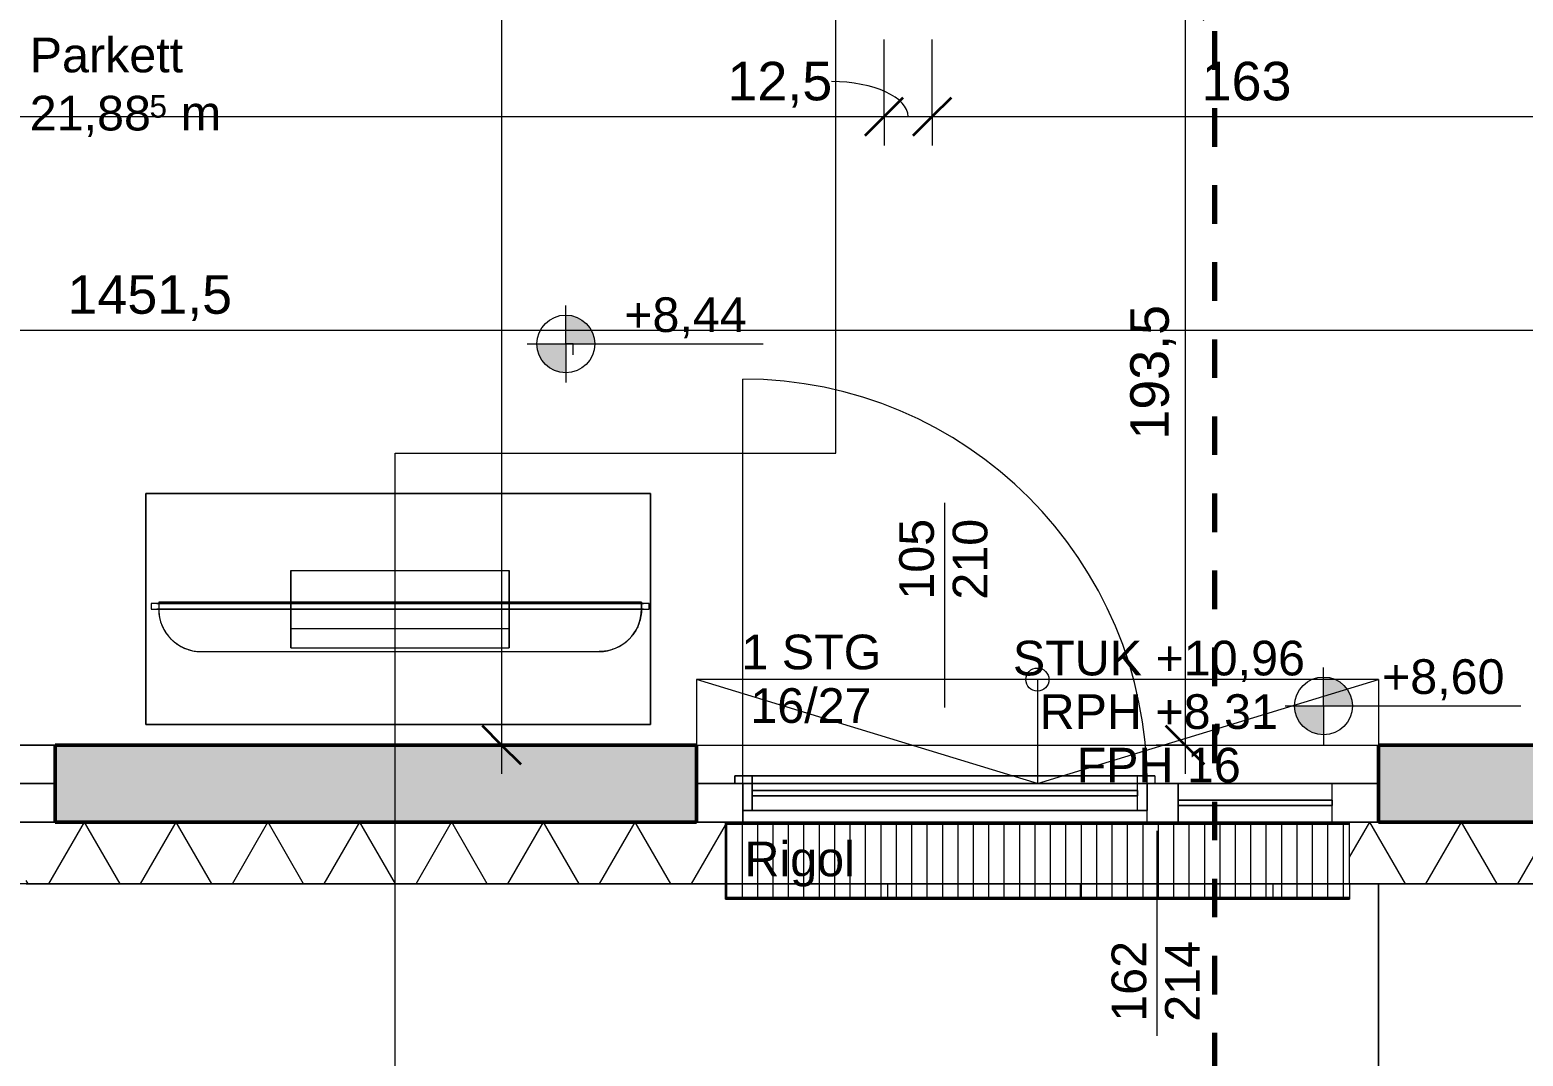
# Model space of a CAD drawing. Header units: metres. Extents: x 3.3 to 48.5, y 58.8 to 100.4.
# Drawn here: x 18.191 to 22.067, y 73.291 to 75.954 of the extents above; entities that cross this region are included whole.
import ezdxf

# ---------------------------------------------------------------- set-up
doc = ezdxf.new("R2010")
doc.units = ezdxf.units.M
doc.linetypes.add('Achse', pattern=[0.009, 0.005, -0.002, 0, -0.002])
doc.linetypes.add('Verdeckt', pattern=[0.003, 0.002, -0.001])
for name, color, linetype, lineweight in [('A-DETL-GENF_', 92, 'Continuous', 13), ('A-GLAZ-IDEN_', 152, 'Continuous', 9), ('A_2D', 7, 'Continuous', 13), ('A_Bemassung-50_', 4, 'Continuous', 9), ('A_Bemassung_', 4, 'Continuous', 9), ('A_Decken', 8, 'Continuous', 13), ('A_Moebel', 6, 'Continuous', 13), ('A_Raeume', 7, 'Continuous', 13), ('A_Raeume_', 7, 'Continuous', 5), ('A_Raeume_Beschriftung_', 7, 'Continuous', 9), ('A_Waende', 7, 'Continuous', 13), ('G-ANNO-DIMS_', 111, 'Continuous', 9), ('G-ANNO-SYMB_', 111, 'Continuous', 9), ('M-EQPM', 50, 'Continuous', 5), ('M-EQPM-IDEN_', 50, 'Continuous', 9), ('S-STRS', 31, 'Continuous', 13), ('S-STRS-ANNO_', 31, 'Continuous', 5), ('S-STRS-IDEN_', 31, 'Continuous', 9)]:
    doc.layers.add(name, color=color, linetype=linetype, lineweight=lineweight)
doc.styles.add('Arial_2', font='arial.ttf', dxfattribs={"height": 0.09})
doc.styles.add('Arial_4', font='arial.ttf', dxfattribs={"height": 0.05849})
doc.styles.add('Arial_5', font='arial.ttf', dxfattribs={"height": 0.1})
doc.dimstyles.new('WGA-Bemaßung', dxfattribs={"dimscale": 0.3048, "dimtxt": 0.102026, "dimasz": 0.328084, "dimexe": 0.246063, "dimexo": 0.0625, "dimgap": 0.04101, "dimtad": 1, "dimdec": 1, "dimlfac": 100, "dimrnd": 0.5, "dimdsep": 46, "dimtxsty": 'Arial_5', "dimblk1": 'OBLIQUE', "dimblk2": 'OBLIQUE', "dimsah": 1, "dimcen": 0.09, "dimdle": 0.246063, "dimazin": 2, "dimtfac": 1, "dimtdec": 4, "dimtix": 1, "dimtmove": 0, "dimatfit": 3, "dimfxl": 0.656168, "dimfxlon": 1, "dimtvp": 1, "dimtolj": 1, "dimtzin": 0, "dimarcsym": 2})
doc.dimstyles.new('WGA-Bemaßung_1', dxfattribs={"dimscale": 0.3048, "dimtxt": 0.102026, "dimasz": 0.328084, "dimexe": 0.246063, "dimexo": 0.0625, "dimgap": 0.04101, "dimtad": 1, "dimdec": 1, "dimlfac": 100, "dimrnd": 0.5, "dimdsep": 46, "dimtxsty": 'Arial_5', "dimblk1": 'OBLIQUE', "dimblk2": 'OBLIQUE', "dimsah": 1, "dimcen": 0.09, "dimdle": 0.246063, "dimazin": 2, "dimtfac": 1, "dimtdec": 4, "dimtix": 1, "dimtmove": 1, "dimatfit": 3, "dimfxl": 0.656168, "dimfxlon": 1, "dimtvp": 1, "dimtolj": 1, "dimtzin": 0, "dimarcsym": 2})
doc.dimstyles.new('WGA-Bemaßung_2', dxfattribs={"dimscale": 0.3048, "dimtxt": 0.102026, "dimasz": 0.328084, "dimexe": 0.246063, "dimexo": 0.0625, "dimgap": 0.04101, "dimtad": 1, "dimdec": 1, "dimlfac": 100, "dimrnd": 0.5, "dimdsep": 46, "dimtxsty": 'Arial_5', "dimblk1": 'OBLIQUE', "dimblk2": 'OBLIQUE', "dimsah": 1, "dimcen": 0.09, "dimdle": 0.246063, "dimazin": 2, "dimtfac": 1, "dimtdec": 4, "dimtix": 1, "dimtmove": 2, "dimatfit": 3, "dimfxl": 0.656168, "dimfxlon": 1, "dimtvp": 1, "dimtolj": 1, "dimtzin": 0, "dimarcsym": 2})
doc.dimstyles.new('WGA-Bemaßung_3', dxfattribs={"dimscale": 0.3048, "dimtxt": 0.102026, "dimasz": 0.328084, "dimexe": 0.246063, "dimexo": 0.0625, "dimgap": 0.04101, "dimtad": 1, "dimdec": 1, "dimlfac": 100, "dimrnd": 0.5, "dimdsep": 46, "dimtxsty": 'Arial_5', "dimblk1": 'OBLIQUE', "dimblk2": 'OBLIQUE', "dimsah": 1, "dimcen": 0.09, "dimdle": 0.246063, "dimazin": 2, "dimtfac": 1, "dimtdec": 4, "dimtix": 1, "dimtmove": 0, "dimatfit": 3, "dimfxl": 0.656168, "dimfxlon": 1, "dimtvp": 1, "dimtolj": 1, "dimtzin": 0, "dimarcsym": 2})

# ---------------------------------------------------------------- blocks, each defined once
blk = doc.blocks.new('Moeb_Schrank - Sideboard_50cm-4838226-263_PP_03DG_BT1')
at = {"layer": 'A_Moebel', "color": 8}
for p, q in [((1.3096, 0), (0, 0)), ((0, 0), (0, -0.6)), ((0, -0.6), (0, 0)), ((0, 0), (1.3096, 0)), ((1.3096, -0.6), (1.3096, 0)), ((1.3096, 0), (1.3096, -0.6)), ((0, -0.6), (1.3096, -0.6)), ((1.3096, -0.6), (0, -0.6))]:
    blk.add_line(p, q, dxfattribs=at)
blk = doc.blocks.new('Moeb_TV - 48 Zoll-V35-263_PP_03DG_BT1')
at = {"layer": 'A_Moebel', "lineweight": 5}
for p, q in [((-0.2872, 0.0695), (-0.2872, 0.1515)), ((-0.2872, 0.1515), (-0.2872, 0.0695)), ((-0.2872, 0.1515), (0.2793, 0.1515)), ((-0.2872, 0.1515), (0.2793, 0.1515)), ((0.2793, 0.0695), (0.2793, 0.1515)), ((0.2793, 0.1515), (0.2793, 0.0695)), ((-0.6505, 0.0665), (-0.6505, 0.0515)), ((-0.6355, 0.0665), (-0.6505, 0.0665)), ((-0.6355, 0.0665), (-0.6505, 0.0665)), ((-0.6505, 0.0515), (-0.6355, 0.0515)), ((-0.6505, 0.0515), (-0.6355, 0.0515)), ((-0.6305, 0.0665), (-0.6355, 0.0665)), ((-0.6355, 0.0665), (0.6276, 0.0665)), ((0.6276, 0.0515), (-0.6355, 0.0515)), ((-0.6355, 0.0515), (-0.6305, 0.0515)), ((-0.5705, 0.0695), (-0.6305, 0.0695)), ((-0.6305, 0.0695), (0.6226, 0.0695)), ((-0.6305, 0.0695), (-0.6305, 0.0665)), ((-0.6305, 0.0695), (-0.6305, 0.0665)), ((-0.6305, 0.0665), (-0.6305, 0.0515)), ((-0.6305, 0.0665), (-0.6305, 0.0515)), ((-0.5705, 0.0665), (-0.6305, 0.0665)), ((0.6226, 0.0665), (-0.6305, 0.0665)), ((-0.6305, 0.0665), (-0.5705, 0.0665)), ((-0.6305, 0.0665), (-0.6305, 0.0515)), ((-0.6305, 0.0665), (-0.6305, 0.0515)), ((0.6226, 0.0515), (-0.6305, 0.0515)), ((-0.6305, 0.0515), (0.6226, 0.0515)), ((-0.6305, 0.0515), (-0.2872, 0.0515)), ((0.6226, 0.0515), (-0.6305, 0.0515)), ((-0.6305, 0.0515), (0.6226, 0.0515)), ((-0.6305, 0.0515), (0.6226, 0.0515)), ((0.6226, 0.0515), (-0.6305, 0.0515)), ((0.5626, 0.0695), (-0.5705, 0.0695)), ((-0.5705, 0.0695), (0.5626, 0.0695)), ((0.5626, 0.0695), (-0.5705, 0.0695)), ((-0.5705, 0.0665), (-0.5705, 0.0695)), ((-0.5705, 0.0695), (-0.5705, 0.0665)), ((-0.5705, 0.0665), (0.5626, 0.0665)), ((0.5626, 0.0665), (-0.5705, 0.0665)), ((0.5626, 0.0665), (-0.5705, 0.0665)), ((-0.5705, 0.0665), (0.5626, 0.0665)), ((-0.2872, 0.0665), (-0.2872, 0.0695)), ((-0.2872, 0.0695), (-0.2872, 0.0665)), ((-0.2872, 0.0515), (-0.2872, 0.0665)), ((-0.2872, 0.0665), (-0.2872, 0.0515)), ((-0.2872, 0.0515), (-0.2872, -0.0485)), ((-0.2872, 0.0015), (-0.2872, 0.0515)), ((0.2793, 0.0515), (-0.2872, 0.0515)), ((0.2793, 0.0515), (-0.2872, 0.0515)), ((-0.2872, 0.0515), (0.2793, 0.0515)), ((0.2793, 0.0665), (0.2793, 0.0695)), ((0.2793, 0.0695), (0.2793, 0.0665)), ((0.2793, 0.0515), (0.2793, 0.0665)), ((0.2793, 0.0665), (0.2793, 0.0515)), ((0.2793, -0.0485), (0.2793, 0.0515)), ((0.2793, 0.0515), (0.2793, 0.0015)), ((0.2793, 0.0515), (0.6226, 0.0515)), ((0.6226, 0.0695), (0.5626, 0.0695)), ((0.5626, 0.0695), (0.5626, 0.0665)), ((0.5626, 0.0695), (0.5626, 0.0665)), ((0.6226, 0.0665), (0.5626, 0.0665)), ((0.5626, 0.0665), (0.6226, 0.0665)), ((0.6226, 0.0665), (0.6226, 0.0695)), ((0.6226, 0.0695), (0.6226, 0.0665)), ((0.6226, 0.0515), (0.6226, 0.0665)), ((0.6226, 0.0665), (0.6226, 0.0515)), ((0.6276, 0.0665), (0.6226, 0.0665)), ((0.6226, 0.0515), (0.6226, 0.0665)), ((0.6226, 0.0665), (0.6226, 0.0515)), ((0.6226, 0.0515), (0.6276, 0.0515)), ((0.6426, 0.0665), (0.6276, 0.0665)), ((0.6426, 0.0665), (0.6276, 0.0665)), ((0.6276, 0.0515), (0.6426, 0.0515)), ((0.6276, 0.0515), (0.6426, 0.0515)), ((0.6426, 0.0515), (0.6426, 0.0665)), ((-0.2872, -0.0485), (-0.2872, 0.0015)), ((-0.2872, 0.0015), (0.2793, 0.0015)), ((0.2793, 0.0015), (0.2793, -0.0485)), ((-0.5205, -0.0585), (0.5126, -0.0585)), ((-0.5205, -0.0585), (0.5126, -0.0585)), ((-0.2872, -0.0485), (0.2793, -0.0485))]:
    blk.add_line(p, q, dxfattribs=at)
for centre, start, end in [((-0.5205, 0.0515), 180, 270), ((0.5126, 0.0515), 270, 360)]:
    blk.add_arc(centre, 0.11, start, end, dxfattribs=at)
for points in [[(-0.6305, 0.0515), (-0.6304, 0.0419), (-0.6286, 0.0275), (-0.6224, 0.0092), (-0.616, -0.0037), (-0.6093, -0.0137), (-0.6032, -0.0211), (-0.5983, -0.0264), (-0.5931, -0.0313), (-0.5875, -0.0359), (-0.5816, -0.0401), (-0.5755, -0.0439), (-0.5692, -0.0473), (-0.5626, -0.0502), (-0.5558, -0.0528), (-0.5467, -0.0556), (-0.535, -0.0579), (-0.5254, -0.0585), (-0.5205, -0.0585)], [(0.6226, 0.0515), (0.6226, 0.0419), (0.6207, 0.0275), (0.6145, 0.0092), (0.6081, -0.0037), (0.6014, -0.0137), (0.5953, -0.0211), (0.5904, -0.0264), (0.5851, -0.0313), (0.5796, -0.0359), (0.5737, -0.0401), (0.5676, -0.0439), (0.5613, -0.0473), (0.5547, -0.0502), (0.548, -0.0528), (0.5388, -0.0556), (0.527, -0.0579), (0.5174, -0.0585), (0.5126, -0.0585)]]:
    blk.add_open_spline(points, degree=3, knots=[0, 0, 0, 0, 0.166667, 0.25, 0.333333, 0.416667, 0.458333, 0.5, 0.541667, 0.583333, 0.625, 0.666667, 0.708333, 0.75, 0.791667, 0.833333, 0.916667, 1, 1, 1, 1], dxfattribs=at)
blk = doc.blocks.new('HLS_Rigol - 20x8cm-9179598-263_PP_03DG_BT1')
at = {"layer": 'M-EQPM'}
h = blk.add_hatch(dxfattribs=at)
h.set_pattern_fill('FP_85', color=256, style=0, pattern_type=2)
h.set_pattern_definition([(270, (0, 0.6096), (0.04, 0), [])])
h.paths.add_polyline_path([(1.62, -0.06), (1.62, 0.095), (0, 0.095), (0, -0.095), (1.62, -0.095)])
for p, q in [((0, 0.1), (1.62, 0.1)), ((0, 0.1), (1.62, 0.1)), ((0, 0.097), (1.62, 0.097)), ((0, 0.095), (1.62, 0.095)), ((0, -0.095), (0, -0.06)), ((1.62, -0.06), (1.62, -0.095)), ((0, -0.095), (1.62, -0.095)), ((0, -0.097), (0, -0.095)), ((0, -0.1), (0, -0.097)), ((0, -0.097), (1.62, -0.097)), ((0, -0.1), (1.62, -0.1)), ((0, -0.1), (1.62, -0.1)), ((1.62, -0.095), (1.62, -0.097)), ((1.62, -0.097), (1.62, -0.1))]:
    blk.add_line(p, q, dxfattribs=at)
blk = doc.blocks.new('Fens_Tuer_2tlg - DK_DF_SL_1770x2520_Terrassentür dicke Aufbau NEU DG-10476669-263_PP_03DG_BT1')
at = {"layer": 'A_2D', "lineweight": 5}
for p, q in [((-0.81, 0.26), (0.81, 0.26)), ((-0.885, 0.1), (0.885, 0.1)), ((0.885, 0.1), (-0.885, 0.1)), ((-0.885, 0.1), (-0.885, -0.1)), ((-0.885, -0.1), (-0.885, 0.1)), ((-0.765, 0.1), (-0.885, 0.1)), ((-0.885, 0.1), (-0.885, 0)), ((-0.885, 0.1), (-0.885, 0)), ((0.885, 0.1), (-0.885, 0.1)), ((-0.765, 0), (-0.765, 0.1)), ((-0.765, 0.1), (-0.765, 0)), ((-0.765, 0.1), (0.285, 0.1)), ((0.365, 0.1), (0.285, 0.1)), ((0.285, 0.1), (0.285, 0)), ((0.285, 0.1), (0.285, 0)), ((0.365, 0), (0.365, 0.1)), ((0.365, 0.1), (0.365, 0)), ((0.365, 0.1), (0.765, 0.1)), ((0.885, 0.1), (0.765, 0.1)), ((0.765, 0.1), (0.765, 0)), ((0.765, 0.1), (0.765, 0)), ((0.885, -0.1), (0.885, 0.1)), ((0.885, 0.1), (0.885, -0.1)), ((0.885, 0), (0.885, 0.1)), ((0.885, 0.1), (0.885, 0)), ((-0.74, 0.07), (-0.765, 0.07)), ((-0.765, 0.07), (-0.765, 0)), ((-0.765, 0.07), (0.285, 0.07)), ((-0.765, 0), (-0.765, 0.07)), ((-0.74, -0.02), (-0.74, 0.07)), ((0.26, 0.07), (-0.74, 0.07)), ((-0.74, 0.07), (-0.74, -0.02)), ((0.26, 0.07), (0.26, -0.02)), ((0.285, 0.07), (0.26, 0.07)), ((0.26, 0.07), (0.26, -0.02)), ((0.285, 0), (0.285, 0.07)), ((0.285, 0), (0.285, 0.07)), ((0.765, 0.057), (0.365, 0.057)), ((0.365, 0.057), (0.365, 0.043)), ((0.365, 0.043), (0.365, 0.057)), ((0.365, 0.057), (0.765, 0.057)), ((0.365, 0.043), (0.765, 0.043)), ((0.765, 0.043), (0.365, 0.043)), ((0.765, 0.043), (0.765, 0.057)), ((0.765, 0.057), (0.765, 0.043)), ((-0.885, 0), (-0.765, 0)), ((-0.885, 0), (0.885, 0)), ((-0.765, 0), (-0.785, 0)), ((-0.785, 0), (-0.785, -0.02)), ((-0.785, -0.02), (-0.785, 0)), ((-0.785, 0), (0.305, 0)), ((-0.765, 0), (-0.765, -1.05)), ((0.285, 0), (-0.765, 0)), ((0.285, 0), (-0.765, 0)), ((0.26, 0.032), (-0.74, 0.032)), ((-0.74, 0.032), (-0.74, 0.018)), ((-0.74, 0.018), (-0.74, 0.032)), ((-0.74, 0.032), (0.26, 0.032)), ((-0.74, 0.018), (0.26, 0.018)), ((0.26, 0.018), (-0.74, 0.018)), ((0.26, 0.018), (0.26, 0.032)), ((0.26, 0.032), (0.26, 0.018)), ((0.305, 0), (0.285, 0)), ((0.285, 0), (0.365, 0)), ((0.305, -0.02), (0.305, 0)), ((0.305, -0.02), (0.305, 0)), ((0.765, 0), (0.365, 0)), ((0.765, 0), (0.885, 0)), ((-0.785, -0.02), (-0.74, -0.02)), ((0.305, -0.02), (-0.785, -0.02)), ((-0.74, -0.02), (0.26, -0.02)), ((0.26, -0.02), (0.305, -0.02)), ((-0.885, -0.1), (0.885, -0.1)), ((-0.885, -0.1), (0.885, -0.1)), ((-0.885, -0.1), (0.885, -0.1))]:
    blk.add_line(p, q, dxfattribs=at)
blk.add_arc((-0.765, 0), 1.05, 270, 0, dxfattribs=at)
blk = doc.blocks.new('Fens_Tuer_2tlg - DK_DF_SL_1770x2520_Terrassentür dicke Aufbau NEU DG-10476055-263_PP_03DG_BT1')
at = {"layer": 'A_2D', "lineweight": 5}
for p, q in [((-0.765, 0), (-0.765, 1.05)), ((-0.885, 0.1), (0.885, 0.1)), ((-0.885, 0.1), (0.885, 0.1)), ((-0.885, 0.1), (0.885, 0.1)), ((-0.885, -0.1), (-0.885, 0.1)), ((-0.885, 0.1), (-0.885, -0.1)), ((0.885, 0.1), (0.885, -0.1)), ((0.885, -0.1), (0.885, 0.1)), ((-0.785, 0.02), (-0.74, 0.02)), ((-0.785, 0), (-0.785, 0.02)), ((-0.785, 0.02), (-0.785, 0)), ((0.305, 0.02), (-0.785, 0.02)), ((-0.74, 0.02), (-0.74, -0.07)), ((-0.74, -0.07), (-0.74, 0.02)), ((-0.74, 0.02), (0.26, 0.02)), ((0.26, 0.02), (0.305, 0.02)), ((0.26, -0.07), (0.26, 0.02)), ((0.26, -0.07), (0.26, 0.02)), ((0.305, 0.02), (0.305, 0)), ((0.305, 0.02), (0.305, 0)), ((-0.885, -0.1), (-0.885, 0)), ((-0.885, 0), (-0.765, 0)), ((-0.885, 0), (0.885, 0)), ((-0.885, -0.1), (-0.885, 0)), ((-0.765, 0), (-0.785, 0)), ((-0.785, 0), (0.305, 0)), ((-0.765, -0.07), (-0.765, 0)), ((-0.765, 0), (-0.765, -0.07)), ((0.285, 0), (-0.765, 0)), ((-0.765, 0), (-0.765, -0.1)), ((0.285, 0), (-0.765, 0)), ((-0.765, -0.1), (-0.765, 0)), ((-0.74, -0.018), (0.26, -0.018)), ((-0.74, -0.032), (-0.74, -0.018)), ((-0.74, -0.018), (-0.74, -0.032)), ((0.26, -0.018), (-0.74, -0.018)), ((0.26, -0.032), (-0.74, -0.032)), ((-0.74, -0.032), (0.26, -0.032)), ((0.26, -0.018), (0.26, -0.032)), ((0.26, -0.032), (0.26, -0.018)), ((0.285, 0), (0.285, -0.07)), ((0.305, 0), (0.285, 0)), ((0.285, 0), (0.285, -0.07)), ((0.285, -0.1), (0.285, 0)), ((0.285, 0), (0.365, 0)), ((0.285, -0.1), (0.285, 0)), ((0.365, 0), (0.365, -0.1)), ((0.765, 0), (0.365, 0)), ((0.365, -0.1), (0.365, 0)), ((0.765, -0.1), (0.765, 0)), ((0.765, 0), (0.885, 0)), ((0.765, -0.1), (0.765, 0)), ((0.885, 0), (0.885, -0.1)), ((0.885, -0.1), (0.885, 0)), ((-0.74, -0.07), (-0.765, -0.07)), ((-0.765, -0.07), (0.285, -0.07)), ((0.26, -0.07), (-0.74, -0.07)), ((0.285, -0.07), (0.26, -0.07)), ((0.365, -0.043), (0.765, -0.043)), ((0.365, -0.057), (0.365, -0.043)), ((0.365, -0.043), (0.365, -0.057)), ((0.765, -0.043), (0.365, -0.043)), ((0.765, -0.057), (0.365, -0.057)), ((0.365, -0.057), (0.765, -0.057)), ((0.765, -0.043), (0.765, -0.057)), ((0.765, -0.057), (0.765, -0.043)), ((-0.885, -0.1), (0.885, -0.1)), ((0.885, -0.1), (-0.885, -0.1)), ((-0.765, -0.1), (-0.885, -0.1)), ((0.885, -0.1), (-0.885, -0.1)), ((-0.765, -0.1), (0.285, -0.1)), ((0.365, -0.1), (0.285, -0.1)), ((0.365, -0.1), (0.765, -0.1)), ((0.885, -0.1), (0.765, -0.1)), ((-0.81, -0.26), (0.81, -0.26))]:
    blk.add_line(p, q, dxfattribs=at)
blk.add_arc((-0.765, 0), 1.05, 360, 90, dxfattribs=at)
blk = doc.blocks.new('BS_Fens_Tuer - oben-7645930-263_PP_03DG_BT1')
at = {"layer": 'A-GLAZ-IDEN_'}
blk.add_line((0, 0.000124), (0, 0.010761), dxfattribs=at)
blk = doc.blocks.new('Höhenkoten - 018-55641-263_PP_03DG_BT1')
at = {"layer": 'G-ANNO-DIMS_'}
h = blk.add_hatch(color=256, dxfattribs=at)
edge = h.paths.add_edge_path()
edge.add_line((0, 0), (0, 0.0015))
edge.add_arc((0, 0), 0.0015, 0, 90, ccw=False)
edge.add_line((0.0015, 0), (0, 0))
h = blk.add_hatch(color=256, dxfattribs=at)
edge = h.paths.add_edge_path()
edge.add_line((0, 0), (0, -0.0015))
edge.add_arc((0, 0), 0.0015, 180, 270, ccw=False)
edge.add_line((-0.0015, 0), (0, 0))
for p, q in [((0, 0), (0, 0.002)), ((-0.002, 0), (0.010242, 0)), ((0, 0), (0, -0.002))]:
    blk.add_line(p, q, dxfattribs=at)
blk.add_circle((0, 0), 0.0015, dxfattribs=at)
blk = doc.blocks.new('BS_Fens_PP - rechts-2843221-263_PP_03DG_BT1')
at = {"layer": 'A-GLAZ-IDEN_'}
blk.add_line((0, 0.000124), (0, -0.010513), dxfattribs=at)
blk = doc.blocks.new('DIMBLOCK122-263_PP_03DG_BT1')
at = {"layer": 'A_Bemassung-50_', "transparency": 16777216}
for p, q in [((15.4277, 75.7291), (15.4277, 75.9291)), ((20.4077, 75.7291), (20.4077, 75.9291)), ((15.4277, 75.7291), (20.4077, 75.7291)), ((15.4277, 75.7291), (15.4277, 75.6541)), ((20.4077, 75.7291), (20.4077, 75.6541))]:
    blk.add_line(p, q, dxfattribs=at)
at = {"layer": 'A_Bemassung-50_', "lineweight": 35, "transparency": 16777216}
for p, q in [((15.4277, 75.7291), (15.4777, 75.7791)), ((20.4077, 75.7291), (20.4577, 75.7791)), ((15.4277, 75.7291), (15.3777, 75.6791)), ((20.4077, 75.7291), (20.3577, 75.6791))]:
    blk.add_line(p, q, dxfattribs=at)
at = {"layer": 'A_Bemassung-50_', "color": 0, "transparency": 16777216, "insert": (17.1909, 75.8714), "char_height": 0.1, "width": 0.276883, "attachment_point": 1, "line_spacing_factor": 0.941778, "style": 'Arial_5'}
blk.add_mtext('498', dxfattribs=at)
blk = doc.blocks.new('_Oblique')
at = {"color": 0, "linetype": 'ByBlock', "lineweight": -2}
blk.add_line((-0.5, -0.5), (0.5, 0.5), dxfattribs=at)
blk = doc.blocks.new('DIMBLOCK123-263_PP_03DG_BT1')
at = {"layer": 'A_Bemassung-50_', "transparency": 16777216}
for p, q in [((20.4077, 75.7291), (20.4077, 75.9291)), ((20.5327, 75.7291), (20.5327, 75.9291)), ((20.4077, 75.7291), (20.5327, 75.7291)), ((20.4077, 75.7291), (20.4077, 75.6541)), ((20.5327, 75.7291), (20.5327, 75.6541))]:
    blk.add_line(p, q, dxfattribs=at)
at = {"layer": 'A_Bemassung-50_', "lineweight": 35, "transparency": 16777216}
for p, q in [((20.4077, 75.7291), (20.4577, 75.7791)), ((20.5327, 75.7291), (20.5827, 75.7791)), ((20.4077, 75.7291), (20.3577, 75.6791)), ((20.5327, 75.7291), (20.4827, 75.6791))]:
    blk.add_line(p, q, dxfattribs=at)
at = {"layer": 'A_Bemassung-50_', "transparency": 16777216}
blk.add_ellipse((20.2715, 75.7291), major_axis=(0.1987, 0), ratio=0.457948, start_param=0, end_param=1.570796, dxfattribs=at)
at = {"layer": 'A_Bemassung-50_', "color": 0, "transparency": 16777216, "insert": (20.0015, 75.8714), "char_height": 0.1, "width": 0.323972, "attachment_point": 1, "line_spacing_factor": 0.941778, "style": 'Arial_5'}
blk.add_mtext('12,5', dxfattribs=at)
blk = doc.blocks.new('DIMBLOCK124-263_PP_03DG_BT1')
at = {"layer": 'A_Bemassung-50_', "transparency": 16777216}
for p, q in [((20.5327, 75.7291), (20.5327, 75.9291)), ((22.1627, 75.7291), (22.1627, 75.9291)), ((20.5327, 75.7291), (22.1627, 75.7291)), ((20.5327, 75.7291), (20.5327, 75.6541)), ((22.1627, 75.7291), (22.1627, 75.6541))]:
    blk.add_line(p, q, dxfattribs=at)
at = {"layer": 'A_Bemassung-50_', "lineweight": 35, "transparency": 16777216}
for p, q in [((20.5327, 75.7291), (20.5827, 75.7791)), ((22.1627, 75.7291), (22.2127, 75.7791)), ((20.5327, 75.7291), (20.4827, 75.6791)), ((22.1627, 75.7291), (22.1127, 75.6791))]:
    blk.add_line(p, q, dxfattribs=at)
at = {"layer": 'A_Bemassung-50_', "color": 0, "transparency": 16777216, "insert": (21.2323, 75.8714), "char_height": 0.1, "width": 0.276883, "attachment_point": 1, "line_spacing_factor": 0.941778, "style": 'Arial_5'}
blk.add_mtext('163', dxfattribs=at)
blk = doc.blocks.new('DIMBLOCK189-263_PP_03DG_BT1')
at = {"layer": 'A_Bemassung-50_', "lineweight": 35, "transparency": 16777216}
for p, q in [((21.1891, 76.0305), (21.1391, 76.0805)), ((21.1891, 76.0305), (21.2391, 75.9805)), ((21.1891, 74.098), (21.1391, 74.148)), ((21.1891, 74.098), (21.2391, 74.048))]:
    blk.add_line(p, q, dxfattribs=at)
at = {"layer": 'A_Bemassung-50_', "transparency": 16777216}
for p, q in [((21.1891, 76.0305), (20.9891, 76.0305)), ((21.1891, 76.0305), (21.1891, 74.023)), ((21.1891, 76.0305), (21.2641, 76.0305)), ((21.1891, 74.098), (21.1141, 74.098)), ((21.1891, 74.098), (21.3891, 74.098))]:
    blk.add_line(p, q, dxfattribs=at)
at = {"layer": 'A_Bemassung-50_', "color": 0, "transparency": 16777216, "insert": (21.0468, 74.8908), "char_height": 0.1, "width": 0.416266, "attachment_point": 1, "rotation": 90, "line_spacing_factor": 0.941778, "style": 'Arial_5'}
blk.add_mtext('193,5', dxfattribs=at)
blk = doc.blocks.new('DIMBLOCK343-263_PP_03DG_BT1')
at = {"layer": 'A_Bemassung-50_', "lineweight": 35, "transparency": 16777216}
for p, q in [((19.4152, 78.3005), (19.3652, 78.3505)), ((19.4152, 78.3005), (19.4652, 78.2505)), ((19.4152, 74.098), (19.3652, 74.148)), ((19.4152, 74.098), (19.4652, 74.048))]:
    blk.add_line(p, q, dxfattribs=at)
at = {"layer": 'A_Bemassung-50_', "transparency": 16777216}
for p, q in [((19.4152, 78.3005), (19.3402, 78.3005)), ((19.4152, 78.3005), (19.4152, 74.023)), ((19.4152, 78.3005), (19.6152, 78.3005)), ((19.4152, 74.098), (19.3402, 74.098)), ((19.4152, 74.098), (19.6152, 74.098))]:
    blk.add_line(p, q, dxfattribs=at)
at = {"layer": 'A_Bemassung-50_', "color": 0, "transparency": 16777216, "insert": (19.2729, 76.0258), "char_height": 0.1, "width": 0.416266, "attachment_point": 1, "rotation": 90, "line_spacing_factor": 0.941778, "style": 'Arial_5'}
blk.add_mtext('420,5', dxfattribs=at)
blk = doc.blocks.new('DIMBLOCK499-263_PP_03DG_BT1')
at = {"layer": 'A_Bemassung-50_', "transparency": 16777216}
for p, q in [((11.2427, 75.1752), (11.2427, 75.3752)), ((25.7577, 75.1752), (25.7577, 75.3752)), ((11.1677, 75.1752), (25.7577, 75.1752)), ((11.2427, 75.1752), (11.2427, 75.1002)), ((25.7577, 75.1752), (25.7577, 75.1002))]:
    blk.add_line(p, q, dxfattribs=at)
at = {"layer": 'A_Bemassung-50_', "lineweight": 35, "transparency": 16777216}
for p, q in [((11.2427, 75.1752), (11.2927, 75.2252)), ((25.7577, 75.1752), (25.8077, 75.2252)), ((11.2427, 75.1752), (11.1927, 75.1252)), ((25.7577, 75.1752), (25.7077, 75.1252))]:
    blk.add_line(p, q, dxfattribs=at)
at = {"layer": 'A_Bemassung-50_', "color": 0, "transparency": 16777216, "insert": (18.2883, 75.3175), "char_height": 0.1, "width": 0.50856, "attachment_point": 1, "line_spacing_factor": 0.941778, "style": 'Arial_5'}
blk.add_mtext('1451,5', dxfattribs=at)

msp = doc.modelspace()

# ---------------------------------------------------------------- hatches: boundary and pattern name
at = {"layer": 'A-DETL-GENF_', "lineweight": 5}
h = msp.add_hatch(dxfattribs=at)
h.set_pattern_fill('FP_100', color=252, style=0, pattern_type=2)
h.set_pattern_definition([(90, (-0.58233, 0.368), (-0.5, 0), []), (180, (-0.58233, 0.368), (-1e-16, -0.5), [])])
h.paths.add_polyline_path([(20.953, 73.698), (21.6159, 73.698), (21.6159, 73.701), (19.9959, 73.701), (19.9959, 73.698), (20.881, 73.698)])
h.paths.add_polyline_path([(34.3744, 73.698), (34.7773, 73.698), (34.7773, 73.701), (33.1573, 73.701), (33.1573, 73.698), (34.1798, 73.698)])
h.paths.add_polyline_path([(16.5746, 73.698), (18.1814, 73.698), (18.1814, 73.701), (16.5614, 73.701), (16.5614, 73.698)])
h.paths.add_polyline_path([(30.1323, 73.698), (31.5075, 73.698), (31.5075, 73.701), (29.8875, 73.701), (29.8875, 73.698)])
h.paths.add_polyline_path([(20.5724, 73.703), (21.6159, 73.703), (21.6159, 73.738), (19.9959, 73.738), (19.9959, 73.703), (20.2341, 73.703)])
h.paths.add_polyline_path([(18.165, 73.703), (18.1814, 73.703), (18.1814, 73.738), (16.5614, 73.738), (16.5614, 73.703), (18.1574, 73.703)])
h.paths.add_polyline_path([(29.8875, 73.703), (31.5075, 73.703), (31.5075, 73.738), (29.8875, 73.738)])
h.paths.add_polyline_path([(33.1573, 73.703), (34.7773, 73.703), (34.7773, 73.738), (33.1573, 73.738)])
h.paths.add_polyline_path([(10.8457, 78.9016), (10.8457, 79.9516), (10.8427, 79.9516), (10.8427, 78.9016)])
h.paths.add_polyline_path([(10.8477, 78.9016), (10.8827, 78.9016), (10.8827, 79.9516), (10.8477, 79.9516), (10.8477, 78.918)])
h.paths.add_polyline_path([(39.4777, 79.318), (39.4777, 80.368), (39.4427, 80.368), (39.4427, 79.318)])
h.paths.add_polyline_path([(39.4827, 79.318), (39.4827, 80.368), (39.4797, 80.368), (39.4797, 79.318)])
h.paths.add_polyline_path([(10.8777, 80.648), (10.8827, 80.648), (10.8827, 80.743), (10.8777, 80.743), (10.8777, 80.7155), (10.8027, 80.7155), (10.7727, 80.724), (10.7727, 80.667), (10.8027, 80.6755), (10.8777, 80.6755), (10.8777, 80.6496)])
h.paths.add_polyline_path([(10.8827, 81.4405), (10.8827, 83.0605), (10.8477, 83.0605), (10.8477, 81.4405)])
h.paths.add_polyline_path([(10.8427, 81.4405), (10.8457, 81.4405), (10.8457, 83.0605), (10.8427, 83.0605), (10.8427, 81.9392)])
h.paths.add_polyline_path([(39.4777, 81.518), (39.4777, 83.138), (39.4427, 83.138), (39.4427, 81.518)])
h.paths.add_polyline_path([(39.4827, 81.518), (39.4827, 83.138), (39.4797, 83.138), (39.4797, 81.518)])
h.paths.add_polyline_path([(22.765, 85.418), (22.8002, 85.418), (22.8002, 85.423), (22.7727, 85.423), (22.7727, 85.498), (22.7812, 85.528), (22.7241, 85.528), (22.7327, 85.498), (22.7327, 85.423), (22.7052, 85.423), (22.7052, 85.418), (22.7627, 85.418)])
h.paths.add_polyline_path([(27.3177, 85.418), (27.3177, 85.453), (25.6977, 85.453), (25.6977, 85.418), (27.3043, 85.418)])
h.paths.add_polyline_path([(24.4762, 85.418), (24.7677, 85.418), (24.7677, 85.453), (23.1477, 85.453), (23.1477, 85.418), (23.4638, 85.418)])
h.paths.add_polyline_path([(23.1477, 85.455), (24.7677, 85.455), (24.7677, 85.458), (23.1477, 85.458)])
h.paths.add_polyline_path([(27.3043, 85.455), (27.3177, 85.455), (27.3177, 85.458), (25.6977, 85.458), (25.6977, 85.455), (25.8902, 85.455)])
h.paths.add_polyline_path([(22.5775, 86.9537), (22.5923, 86.9556), (22.6061, 86.9613), (22.6187, 86.9715), (22.627, 86.9822), (22.6327, 86.996), (22.6346, 87.0108), (22.6327, 87.0256), (22.627, 87.0394), (22.6179, 87.0512), (22.6061, 87.0603), (22.5923, 87.066), (22.5755, 87.0677), (22.5627, 87.066), (22.5489, 87.0603), (22.5371, 87.0512), (22.528, 87.0394), (22.5223, 87.0256), (22.5203, 87.0108), (22.5223, 86.996), (22.528, 86.9822), (22.5371, 86.9704), (22.5489, 86.9613), (22.5627, 86.9556)])
h.paths.add_polyline_path([(23.0622, 87.328), (27.9077, 87.328), (27.9077, 87.368), (22.4177, 87.368), (22.4177, 87.328), (22.7087, 87.328)])
h.paths.add_polyline_path([(22.4572, 87.408), (27.9077, 87.408), (27.9077, 87.488), (22.4177, 87.488), (22.4177, 87.408)])
at = {"layer": 'A_Waende', "lineweight": 5}
h = msp.add_hatch(dxfattribs=at)
h.set_pattern_fill('FP_4', color=250, style=0, pattern_type=2)
h.set_pattern_definition([(45, (0, 0), (-0.08980256, 0.08980256), []), (45, (0.0898, 0), (-0.08980256, 0.08980256), [0.0635, -0.03175])])
h.paths.add_polyline_path([(29.7382, 73.898), (29.8125, 73.898), (29.8125, 74.098), (28.4302, 74.098), (28.4302, 73.898), (29.3505, 73.898)])
h.paths.add_polyline_path([(11.2427, 73.898), (13.1164, 73.898), (13.1164, 74.098), (11.2427, 74.098), (11.2427, 74.0156)])
h.paths.add_polyline_path([(24.8204, 73.898), (26.6602, 73.898), (26.6602, 74.098), (24.7596, 74.098), (24.7596, 73.898), (24.8063, 73.898)])
h.paths.add_polyline_path([(21.6909, 73.898), (22.9896, 73.898), (22.9896, 74.098), (21.6909, 74.098), (21.6909, 73.998)])
h.paths.add_polyline_path([(35.1723, 73.998), (35.1918, 74.0758), (35.1564, 74.0616), (35.1623, 74.038)])
h.paths.add_polyline_path([(35.1973, 73.898), (35.1723, 73.998), (35.1473, 73.898), (35.1723, 73.898)])
h.paths.add_polyline_path([(35.2398, 73.898), (35.1973, 73.961), (35.1973, 73.898)])
h.paths.add_polyline_path([(35.7884, 73.898), (36.4523, 73.898), (36.4523, 74.098), (35.2473, 74.098), (35.2398, 74.095), (35.2398, 73.898), (35.7477, 73.898)])
h.paths.add_polyline_path([(16.1664, 73.998), (16.1858, 74.0758), (16.1505, 74.0616), (16.1564, 74.038)])
h.paths.add_polyline_path([(16.1414, 73.898), (16.1914, 73.898), (16.1664, 73.998), (16.157, 73.9602)])
h.paths.add_polyline_path([(16.0989, 73.898), (16.1414, 73.898), (16.1414, 73.961)])
h.paths.add_polyline_path([(15.4277, 73.898), (16.0989, 73.898), (16.0989, 74.041), (16.0914, 74.038), (16.0914, 74.098), (14.8864, 74.098), (14.8864, 73.898), (15.3277, 73.898)])
h.paths.add_polyline_path([(31.5825, 73.898), (33.0823, 73.898), (33.0823, 74.098), (31.5825, 74.098), (31.5825, 74.0966)])
h.paths.add_polyline_path([(19.8705, 73.898), (19.9209, 73.898), (19.9209, 74.098), (18.2564, 74.098), (18.2564, 73.898), (18.8201, 73.898)])
h.paths.add_polyline_path([(35.1473, 73.898), (35.1473, 73.961), (35.1048, 73.898)])
h.paths.add_polyline_path([(35.1048, 73.898), (35.1048, 74.041), (35.0973, 74.038), (35.0973, 74.098), (34.8523, 74.098), (34.8523, 73.898), (35.0814, 73.898)])
h.paths.add_polyline_path([(16.2339, 73.898), (16.1914, 73.961), (16.1914, 73.898)])
h.paths.add_polyline_path([(16.4864, 73.898), (16.4864, 74.098), (16.2414, 74.098), (16.2339, 74.095), (16.2339, 73.898), (16.3455, 73.898)])
h.paths.add_polyline_path([(39.0827, 73.898), (39.0827, 74.098), (38.2223, 74.098), (38.2223, 73.898), (38.9653, 73.898)])
h.paths.add_polyline_path([(16.1914, 74.035), (16.2311, 74.0939), (16.1914, 74.078), (16.1914, 74.038)])
h.paths.add_polyline_path([(35.1973, 74.035), (35.237, 74.0939), (35.1973, 74.078), (35.1973, 74.038)])
h.paths.add_polyline_path([(16.1414, 74.035), (16.1414, 74.058), (16.1292, 74.0531), (16.1394, 74.038)])
h.paths.add_polyline_path([(35.1473, 74.035), (35.1473, 74.058), (35.1351, 74.0531), (35.1453, 74.038)])
h = msp.add_hatch(dxfattribs=at)
h.set_pattern_fill('FP_2', color=250, style=0, pattern_type=2)
h.set_pattern_definition([(180, (25.243, 73.898), (0, -0.20637), []), (240, (25.243, 73.898), (0.1787303, -0.10319), []), (300, (25.243, 73.898), (0.1787303, 0.10319), [])])
h.paths.add_polyline_path([(38.2223, 73.738), (39.4427, 73.738), (39.4427, 73.898), (38.1473, 73.898), (38.1473, 73.738)])
h.paths.add_polyline_path([(34.7773, 73.738), (36.5273, 73.738), (36.5273, 73.898), (34.7773, 73.898), (34.7773, 73.8599)])
h.paths.add_polyline_path([(33.1573, 73.738), (33.1573, 73.898), (31.5075, 73.898), (31.5075, 73.738), (32.9604, 73.738)])
h.paths.add_polyline_path([(29.7382, 73.738), (29.8875, 73.738), (29.8875, 73.898), (28.3552, 73.898), (28.3552, 73.738), (29.3235, 73.738)])
h.paths.add_polyline_path([(25.8902, 73.738), (26.7352, 73.738), (26.7352, 73.898), (24.6846, 73.898), (24.6846, 73.738), (25.7577, 73.738)])
h.paths.add_polyline_path([(23.0646, 73.738), (23.0646, 73.898), (21.6159, 73.898), (21.6159, 73.738), (23.0622, 73.738)])
h.paths.add_polyline_path([(12.7559, 73.738), (13.1914, 73.738), (13.1914, 73.898), (11.0427, 73.898), (11.0427, 73.738), (11.75, 73.738)])
h.paths.add_polyline_path([(15.4277, 73.738), (16.5614, 73.738), (16.5614, 73.898), (14.8114, 73.898), (14.8114, 73.738), (15.3277, 73.738)])
h.paths.add_polyline_path([(18.2564, 73.738), (19.9959, 73.738), (19.9959, 73.898), (18.1814, 73.898), (18.1814, 73.738)])

# ---------------------------------------------------------------- linework, layer by layer
at = {"layer": 'A_2D'}
for p, q in [((21.6909, 73.738), (16.4909, 73.738)), ((21.6909, 71.718), (21.6909, 73.738))]:
    msp.add_line(p, q, dxfattribs=at)
at = {"layer": 'A_Decken'}
for p, q in [((16.4864, 73.998), (18.2564, 73.998)), ((18.1814, 73.738), (19.9959, 73.738)), ((21.6159, 73.738), (23.0622, 73.738)), ((21.6909, 73.738), (21.6909, 71.718))]:
    msp.add_line(p, q, dxfattribs=at)
at = {"layer": 'A_Raeume', "color": 8, "linetype": 'Verdeckt'}
msp.add_line((21.6909, 71.718), (21.6909, 73.738), dxfattribs=at)
at = {"layer": 'A_Raeume_', "flags": 128}
for points in [[(15.4277, 74.098), (22.1677, 74.098), (22.1677, 75.9275), (22.1677, 76.0305), (22.0597, 76.0305), (20.4077, 76.0305), (20.4077, 78.2692), (20.4077, 78.3005), (16.6077, 78.3005), (16.6077, 77.9055), (15.4277, 77.9055), (15.4277, 77.3342)], [(15.5752, 71.178), (19.1391, 71.178), (19.1391, 74.8555), (20.2827, 74.8555), (20.2827, 75.9177), (20.2827, 76.0555), (20.2827, 78.2005), (16.6077, 78.2005), (16.6077, 77.9055), (15.5752, 77.9055)], [(10.8827, 73.738), (10.8827, 77.8866), (7.8927, 77.8866), (7.8927, 71.048), (24.7927, 71.048), (24.7927, 73.738), (21.6909, 73.738), (21.6909, 71.718), (16.4909, 71.718), (16.4909, 73.738)], [(21.6909, 73.738), (16.4909, 73.738), (16.4909, 71.718), (21.6909, 71.718)]]:
    msp.add_lwpolyline(points, close=True, dxfattribs=at)
at = {"layer": 'A_Waende', "color": 10, "lineweight": 50}
for p, q in [((19.9209, 74.098), (18.2564, 74.098)), ((18.2564, 73.898), (18.2564, 74.098)), ((19.9209, 73.898), (19.9209, 74.098)), ((22.9896, 74.098), (21.6909, 74.098)), ((21.6909, 73.898), (21.6909, 74.098)), ((19.9209, 73.898), (18.2564, 73.898)), ((22.9896, 73.898), (21.6909, 73.898))]:
    msp.add_line(p, q, dxfattribs=at)
at = {"layer": 'A_Waende', "color": 250, "lineweight": 5}
for p, q in [((18.2564, 73.898), (18.1814, 73.898)), ((19.9959, 73.898), (19.9209, 73.898)), ((19.9959, 73.738), (19.9959, 73.898)), ((21.6909, 73.898), (21.6159, 73.898)), ((21.6159, 73.738), (21.6159, 73.898))]:
    msp.add_line(p, q, dxfattribs=at)
at = {"layer": 'A_Waende'}
for p, q in [((19.9959, 73.898), (21.6159, 73.898)), ((21.6159, 73.738), (19.9959, 73.738))]:
    msp.add_line(p, q, dxfattribs=at)
at = {"layer": 'G-ANNO-DIMS_'}
for p, q in [((19.6007, 75.1391), (19.5817, 75.1391)), ((19.6007, 75.1105), (19.6007, 75.1391))]:
    msp.add_line(p, q, dxfattribs=at)
at = {"layer": 'G-ANNO-SYMB_', "linetype": 'Achse', "lineweight": 70}
msp.add_line((21.2652, 91.551), (21.2652, 68.0037), dxfattribs=at)
at = {"layer": 'S-STRS'}
for p, q in [((21.6909, 74.268), (19.9209, 74.268)), ((19.9209, 74.268), (19.9209, 74.098)), ((21.6909, 74.268), (19.9209, 74.268)), ((21.6909, 74.268), (21.6909, 74.098)), ((20.0209, 73.998), (19.9209, 73.998)), ((21.1109, 73.998), (20.0209, 73.998)), ((21.6909, 73.998), (21.1109, 73.998))]:
    msp.add_line(p, q, dxfattribs=at)
at = {"layer": 'S-STRS-ANNO_'}
for p, q in [((20.7403, 74.018), (19.9209, 74.268)), ((20.8059, 74.268), (20.8059, 74.018)), ((20.8714, 74.018), (21.6909, 74.268)), ((20.8059, 73.998), (20.7403, 74.018)), ((20.8059, 74.018), (20.8059, 73.998)), ((20.8059, 73.998), (20.8714, 74.018))]:
    msp.add_line(p, q, dxfattribs=at)
msp.add_circle((20.8059, 74.268), 0.03, dxfattribs=at)

# ---------------------------------------------------------------- block references
at = {"layer": 'A-GLAZ-IDEN_', "xscale": 49.99999999999998, "yscale": 49.99999999999998, "zscale": 49.99999999999998}
for name, p in [('BS_Fens_Tuer - oben-7645930-263_PP_03DG_BT1', (20.5659, 74.189)), ('BS_Fens_PP - rechts-2843221-263_PP_03DG_BT1', (21.1159, 73.869))]:
    msp.add_blockref(name, p, dxfattribs=at)
at = {"layer": 'A_2D', "lineweight": 5, "rotation": 180}
msp.add_blockref('Fens_Tuer_2tlg - DK_DF_SL_1770x2520_Terrassentür dicke Aufbau NEU DG-10476669-263_PP_03DG_BT1', (17.3714, 73.998), dxfattribs=at)
at = {"layer": 'A_2D', "lineweight": 5}
msp.add_blockref('Fens_Tuer_2tlg - DK_DF_SL_1770x2520_Terrassentür dicke Aufbau NEU DG-10476055-263_PP_03DG_BT1', (20.8059, 73.998), dxfattribs=at)
at = {"layer": 'A_Moebel', "color": 8}
msp.add_blockref('Moeb_Schrank - Sideboard_50cm-4838226-263_PP_03DG_BT1', (18.4917, 74.7513), dxfattribs=at)
at = {"layer": 'A_Moebel', "color": 7}
msp.add_blockref('Moeb_TV - 48 Zoll-V35-263_PP_03DG_BT1', (19.1556, 74.3992), dxfattribs=at)
at = {"layer": 'G-ANNO-DIMS_', "xscale": 49.99999999999998, "yscale": 49.99999999999998, "zscale": 49.99999999999998}
for p in [(19.5817, 75.1391), (21.5486, 74.1996)]:
    msp.add_blockref('Höhenkoten - 018-55641-263_PP_03DG_BT1', p, dxfattribs=at)
at = {"layer": 'M-EQPM'}
msp.add_blockref('HLS_Rigol - 20x8cm-9179598-263_PP_03DG_BT1', (19.9959, 73.798), dxfattribs=at)

# ---------------------------------------------------------------- texts
at = {"layer": 'A-GLAZ-IDEN_', "char_height": 0.09, "width": 0.252532, "attachment_point": 1, "rotation": 90, "style": 'Arial_2'}
for s, insert in [('105', (20.4471, 74.4754)), ('210', (20.586, 74.4754)), ('162', (20.9984, 73.3798)), ('214', (21.1373, 73.3798))]:
    msp.add_mtext(s, dxfattribs=dict(at, insert=insert))
at = {"layer": 'A-GLAZ-IDEN_', "char_height": 0.09, "attachment_point": 1, "style": 'Arial_2'}
for s, insert, width in [('STUK +10,96', (20.7422, 74.3688), 0.905907), ('RPH +8,31', (20.8117, 74.2299), 0.737552), ('FPH 16', (20.9076, 74.0909), 0.509072)]:
    msp.add_mtext(s, dxfattribs=dict(at, insert=insert, width=width))
at = {"layer": 'A_Raeume_Beschriftung_', "attachment_point": 1}
for s, insert, char_height, width, style in [('Parkett', (18.1903, 75.9341), 0.09, 0.464979, 'Arial_2'), ('21,88', (18.1903, 75.7832), 0.09, 0.376793, 'Arial_2'), ('5', (18.5012, 75.785), 0.0585, 0.056118, 'Arial_4'), (' m', (18.5475, 75.7832), 0.09, 0.164346, 'Arial_2')]:
    msp.add_mtext(s, dxfattribs=dict(at, insert=insert, char_height=char_height, width=width, style=style))
at = {"layer": 'G-ANNO-DIMS_', "char_height": 0.09, "width": 0.380128, "attachment_point": 1, "line_spacing_factor": 0.941778, "style": 'Arial_2'}
for s, insert in [('+8,44', (19.7333, 75.2601)), ('+8,60', (21.7002, 74.3207))]:
    msp.add_mtext(s, dxfattribs=dict(at, insert=insert))
at = {"layer": 'M-EQPM-IDEN_', "insert": (20.0455, 73.8474), "char_height": 0.09, "width": 0.3327, "attachment_point": 1, "style": 'Arial_2'}
msp.add_mtext('Rigol', dxfattribs=at)
at = {"layer": 'S-STRS-IDEN_', "char_height": 0.09, "attachment_point": 1, "style": 'Arial_2'}
for s, insert, width in [('1 STG', (20.0376, 74.3846), 0.432911), ('16/27', (20.0607, 74.2456), 0.376793)]:
    msp.add_mtext(s, dxfattribs=dict(at, insert=insert, width=width))

# ---------------------------------------------------------------- dimensions: what is measured, and where the dimension line sits
at = {"layer": 'A_Bemassung_'}
for base, p1, p2, override, picture, middle in [((19.4152067301, 74.0979984321), (19.6152067301, 78.3004984321), (19.6152067301, 74.0979984321), {"dimpost": '<>', "dimfxl": 4.2025}, 'DIMBLOCK343-263_PP_03DG_BT1', (19.351649431, 76.1992484321)), ((21.1891058448, 74.0979984321), (20.9891058448, 76.0304984321), (21.3891058448, 74.0979984321), {"dimpost": '<>', "dimfxl": 1.973463}, 'DIMBLOCK189-263_PP_03DG_BT1', (21.1255144393, 75.0642484321))]:
    dim = msp.add_linear_dim(base=base, p1=p1, p2=p2, angle=90, dimstyle='WGA-Bemaßung', override=override, dxfattribs=at)
    dim.commit()
    dim.dimension.update_dxf_attribs({"geometry": picture, "text_midpoint": middle})
for base, p1, p2, dimstyle, override, picture, middle in [((20.4077, 75.7291), (15.4277, 75.9291), (20.4077, 75.9291), 'WGA-Bemaßung_2', {"dimpost": '<>', "dimfxl": 4.98}, 'DIMBLOCK122-263_PP_03DG_BT1', (17.3294, 75.8048)), ((20.5327, 75.7291), (20.4077, 75.9291), (20.5327, 75.9291), 'WGA-Bemaßung_1', {"dimpost": '<>', "dimfxl": 0.125}, 'DIMBLOCK123-263_PP_03DG_BT1', (20.1635, 75.8048))]:
    dim = msp.add_linear_dim(base=base, p1=p1, p2=p2, dimstyle=dimstyle, override=override, dxfattribs=at)
    dim.commit()
    dim.dimension.update_dxf_attribs({"geometry": picture, "text_midpoint": middle, "dimtype": 160})
for base, p1, p2, dimstyle, override, picture, middle in [((22.1627, 75.7291), (20.5327, 75.9291), (22.1627, 75.9291), 'WGA-Bemaßung', {"dimpost": '<>', "dimfxl": 1.63}, 'DIMBLOCK124-263_PP_03DG_BT1', (21.3477, 75.7927)), ((25.7577, 75.1752), (11.2427, 75.3752), (25.7577, 75.3752), 'WGA-Bemaßung_3', {"dimpost": '<>', "dimfxl": 14.515}, 'DIMBLOCK499-263_PP_03DG_BT1', (18.5002, 75.2387))]:
    dim = msp.add_linear_dim(base=base, p1=p1, p2=p2, dimstyle=dimstyle, override=override, dxfattribs=at)
    dim.commit()
    dim.dimension.update_dxf_attribs({"geometry": picture, "text_midpoint": middle})

doc.saveas('drawing.dxf')
